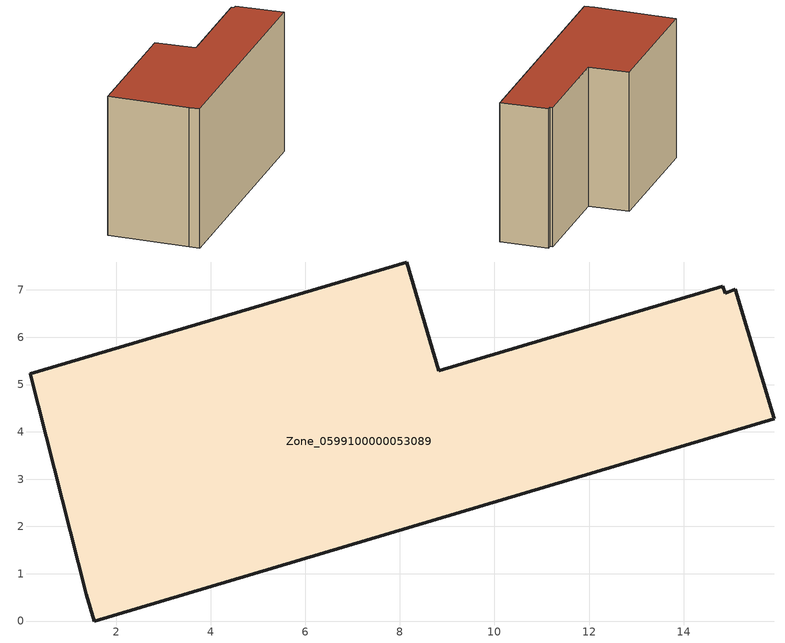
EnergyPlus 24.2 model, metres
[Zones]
Zone_0599100000053089
 floor ground (C_G): 8.14,7.59 8.82,5.29 14.82,7.08 14.88,6.93 15.09,7.01 15.91,4.28 1.54,0 1.37,0.57 0.19,5.23 z0
 wall outside (C_F): 1.54,0 15.91,4.28 15.09,7.01 14.88,6.93 14.82,7.08 8.82,5.29 8.14,7.59 0.19,5.23 1.37,0.57 1.54,0 z0:8.29
 roof outside (C_R): 15.91,4.28 15.09,7.01 14.88,6.93 14.82,7.08 8.82,5.29 8.14,7.59 0.19,5.23 1.37,0.57 1.54,0 z8.29
[BUILDING]
Pand.0599100000053089: North Axis=0; Terrain=City; Loads Convergence Tolerance Value=0.04; Temperature Convergence Tolerance Value=0.4; Solar Distribution=FullExterior; Maximum Number of Warmup Days=25; Minimum Number of Warmup Days=1
[Site:Location]
Rotterdam.The.Hague.AP_ZH_NLD Design_Conditions: Latitude=51.96; Longitude=4.45; Time Zone=1; Elevation=-4.5
[SITE:GROUNDTEMPERATURE:BUILDINGSURFACE]
18, 18, 18, 18, 18, 18, 18, 18, 18, 18, 18, 18
[MATERIAL] Thermal Absorptance=0.9; Solar Absorptance=0.7; Visible Absorptance=0.7
Name | Roughness | Thickness | Conductivity | Density | Specific Heat
G.TI.1975-1991 | MediumSmooth | 0.15 | 0.288461 | 540 | 1210
F.TI.1975-1991 | Rough | 0.3 | 0.230769 | 1920 | 840
R.TI.1975-1991 | MediumRough | 0.2 | 0.153846 | 1500 | 1000
[CONSTRUCTION]
C_G: G.TI.1975-1991
C_F: F.TI.1975-1991
C_R: R.TI.1975-1991
[ZONE]
Zone_0599100000053089: Type=1; Multiplier=1; Ceiling Height=Autocalculate; Volume=Autocalculate; Floor Area=autocalculate; Part of Total Floor Area=Yes
[ZONEINFILTRATION:DESIGNFLOWRATE]
Infil_Zone_0599100000053089: Zone or ZoneList or Space or SpaceList=Zone_0599100000053089; Schedule=AlwaysOn; Design Flow Rate Calculation Method=Flow/Area; Flow Rate per Floor Area=0.003; Constant Term Coefficient=1; Temperature Term Coefficient=0; Velocity Term Coefficient=0; Velocity Squared Term Coefficient=0
[HVACTEMPLATE:ZONE:IDEALLOADSAIRSYSTEM]
Zone_0599100000053089: Maximum Heating Supply Air Temperature=50; Minimum Cooling Supply Air Temperature=13; Maximum Heating Supply Air Humidity Ratio=0.0156; Minimum Cooling Supply Air Humidity Ratio=0.0077; Heating Limit=NoLimit; Cooling Limit=NoLimit; Dehumidification Control Type=ConstantSensibleHeatRatio; Cooling Sensible Heat Ratio=0.7; Dehumidification Setpoint=60; Humidification Control Type=None; Humidification Setpoint=30; Outdoor Air Method=None; Outdoor Air Flow Rate per Person=0.00944; Outdoor Air Flow Rate per Zone Floor Area=0; Outdoor Air Flow Rate per Zone=0; Demand Controlled Ventilation Type=None; Outdoor Air Economizer Type=NoEconomizer; Heat Recovery Type=None; Sensible Heat Recovery Effectiveness=0.7; Latent Heat Recovery Effectiveness=0.65
[ZONECONTROL:THERMOSTAT]
ThermostatControl_Zone_0599100000053089: Zone or ZoneList=Zone_0599100000053089; Control Type Schedule=DualSetpointControlType; Control 1=Thermostat_Zone_0599100000053089; Temperature Difference Between Cutout And Setpoint=0
[THERMOSTATSETPOINT:DUALSETPOINT]
Thermostat_Zone_0599100000053089: Heating Setpoint Temperature Schedule=HeatingSetpoint_Zone_0599100000053089; Cooling Setpoint Temperature Schedule=CoolingSetpoint_Zone_0599100000053089
[SCHEDULE:COMPACT]
HeatingSetpoint_Zone_0599100000053089: Through: 12/31, For: AllDays, Until: 24:00, 21
CoolingSetpoint_Zone_0599100000053089: Through: 12/31, For: AllDays, Until: 24:00, 24
DualSetpointControlType: Through: 12/31, For: AllDays, Until: 24:00, 4
AlwaysOn: Through: 12/31, For: AllDays, Until: 24:00, 1
